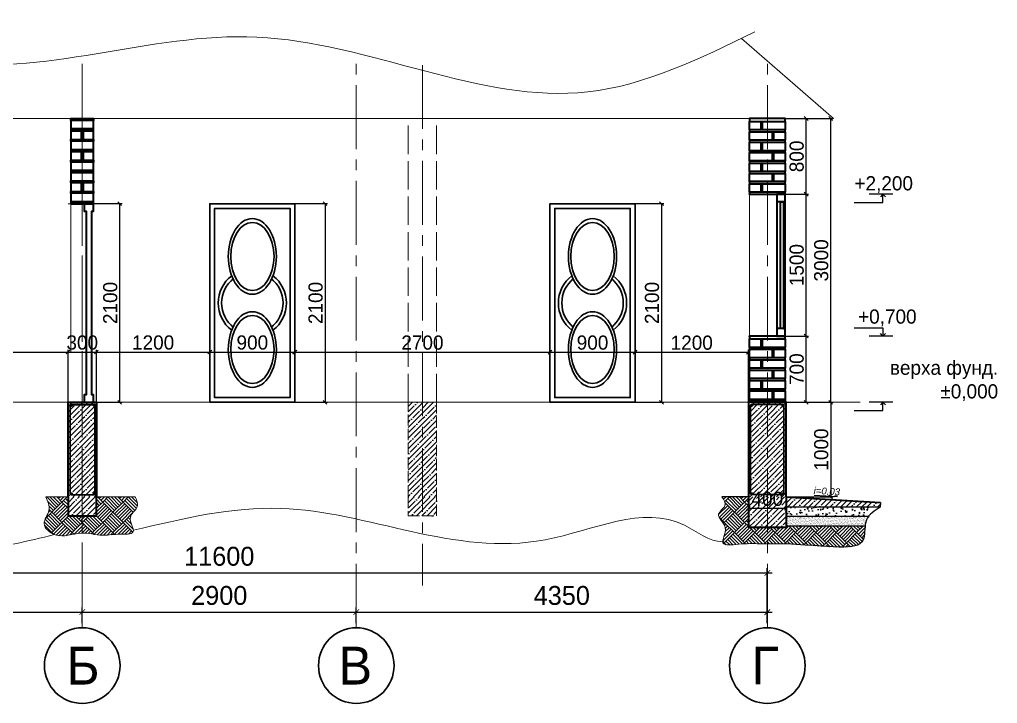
# Model space of a CAD drawing. Header units: millimetres. Extents: x -34189 to 187811, y -74450 to -44144.
# Drawn here: x 110948 to 121296, y -62948 to -55716 of the extents above; entities that cross this region are included whole.
import ezdxf

# ---------------------------------------------------------------- set-up
doc = ezdxf.new("R2010")
doc.units = ezdxf.units.MM
doc.linetypes.add('ACAD_ISO02W100', pattern=[15, 12, -3])
doc.linetypes.add('CENTER2', pattern=[1.125, 0.75, -0.125, 0.125, -0.125])
doc.layers.add('ahsap', color=222, linetype='Continuous', lineweight=13)
doc.layers.add('OLCU', color=7, linetype='Continuous', lineweight=13)
doc.layers.add('AHSAP KAPI', color=152, linetype='Continuous')
doc.layers.add('AKS', color=252, linetype='CENTER2')
doc.styles.add('TR', font='tsimplex.shx', dxfattribs={"width": 0.7})
doc.dimstyles.new('ISO-25', dxfattribs={"dimtxt": 100, "dimasz": 2.5, "dimexe": 1.25, "dimexo": 0.625, "dimtad": 1, "dimdec": 0, "dimtxsty": 'Standard', "dimcen": 2.5, "dimadec": 0, "dimazin": 0, "dimtfac": 1, "dimtdec": 0, "dimtmove": 0, "dimatfit": 3, "dimfxl": 0, "dimarcsym": 0})
doc.dimstyles.get("Standard").update_dxf_attribs({"dimtxt": 125, "dimasz": 60, "dimexe": 50, "dimexo": 50, "dimgap": 30, "dimtad": 1, "dimdec": 0, "dimzin": 0, "dimdsep": 46, "dimtxsty": 'TR', "dimblk": 'ARCHTICK', "dimcen": 90, "dimdle": 50, "dimclrt": 256, "dimadec": 0, "dimazin": 0, "dimtfac": 1, "dimtdec": 0, "dimtofl": 0, "dimtmove": 1, "dimatfit": 3, "dimldrblk": 'ARCHTICK', "dimfxl": 0, "dimtolj": 1, "dimtzin": 0, "dimarcsym": 0})
pattern_1 = [(45, (-157147.69, -67404.96), (-56.1266, 56.1266), []), (45, (-157091.56, -67404.96), (-56.1266, 56.1266), [99.21875, -19.84375, 0, -19.84375])]
pattern_2 = [(45, (-152747.69, -67404.96), (-56.1266, 56.1266), []), (45, (-152691.56, -67404.96), (-56.1266, 56.1266), [99.21875, -19.84375, 0, -19.84375])]
pattern_3 = [(45, (-149147.69, -67404.96), (-56.1266, 56.1266), []), (45, (-149091.56, -67404.96), (-56.1266, 56.1266), [99.21875, -19.84375, 0, -19.84375])]

# ---------------------------------------------------------------- blocks, each defined once
blk = doc.blocks.new('_ArchTick')
at = {"color": 0, "linetype": 'ByBlock', "const_width": 0.15}
blk.add_lwpolyline([(-0.5, -0.5), (0.5, 0.5)], dxfattribs=at)
blk = doc.blocks.new('*D377')
at = {"layer": 'DEFPOINTS', "color": 0}
for p in [(118861, -61568), (107261, -62148), (118861, -62148)]:
    blk.add_point(p, dxfattribs=at)
at = {"layer": 'OLCU', "color": 0, "lineweight": -2}
for p, q in [((107211, -61568), (118911, -61568)), ((107261, -62098), (107261, -61518)), ((118861, -62098), (118861, -61518))]:
    blk.add_line(p, q, dxfattribs=at)
at = {"layer": 'OLCU', "color": 0, "lineweight": -2, "xscale": 60, "yscale": 60, "zscale": 60, "rotation": 180}
blk.add_blockref('_ArchTick', (107261, -61568), dxfattribs=at)
at = {"layer": 'OLCU', "color": 0, "lineweight": -2, "xscale": 60, "yscale": 60, "zscale": 60}
blk.add_blockref('_ArchTick', (118861, -61568), dxfattribs=at)
at = {"layer": 'OLCU', "insert": (113061, -61393), "char_height": 200, "attachment_point": 5}
blk.add_mtext('\\A1;11600', dxfattribs=at)
blk = doc.blocks.new('*D378')
at = {"layer": 'DEFPOINTS', "color": 0}
for p in [(111611, -61982), (107261, -62098), (111611, -62132)]:
    blk.add_point(p, dxfattribs=at)
at = {"layer": 'OLCU', "color": 0, "lineweight": -2}
for p, q in [((107211, -61982), (111661, -61982)), ((107261, -62048), (107261, -61932)), ((111611, -62082), (111611, -61932))]:
    blk.add_line(p, q, dxfattribs=at)
at = {"layer": 'OLCU', "color": 0, "lineweight": -2, "xscale": 60, "yscale": 60, "zscale": 60, "rotation": 180}
blk.add_blockref('_ArchTick', (107261, -61982), dxfattribs=at)
at = {"layer": 'OLCU', "color": 0, "lineweight": -2, "xscale": 60, "yscale": 60, "zscale": 60}
blk.add_blockref('_ArchTick', (111611, -61982), dxfattribs=at)
at = {"layer": 'OLCU', "insert": (109436, -61807), "char_height": 200, "attachment_point": 5}
blk.add_mtext('\\A1;4350', dxfattribs=at)
blk = doc.blocks.new('*D379')
at = {"layer": 'DEFPOINTS', "color": 0}
for p in [(114511, -61982), (111611, -62148), (114511, -62148)]:
    blk.add_point(p, dxfattribs=at)
at = {"layer": 'OLCU', "color": 0, "lineweight": -2}
for p, q in [((111561, -61982), (114561, -61982)), ((111611, -62098), (111611, -61932)), ((114511, -62098), (114511, -61932))]:
    blk.add_line(p, q, dxfattribs=at)
at = {"layer": 'OLCU', "color": 0, "lineweight": -2, "xscale": 60, "yscale": 60, "zscale": 60, "rotation": 180}
blk.add_blockref('_ArchTick', (111611, -61982), dxfattribs=at)
at = {"layer": 'OLCU', "color": 0, "lineweight": -2, "xscale": 60, "yscale": 60, "zscale": 60}
blk.add_blockref('_ArchTick', (114511, -61982), dxfattribs=at)
at = {"layer": 'OLCU', "insert": (113061, -61807), "char_height": 200, "attachment_point": 5}
blk.add_mtext('\\A1;2900', dxfattribs=at)
blk = doc.blocks.new('*D380')
at = {"layer": 'DEFPOINTS', "color": 0}
for p in [(118861, -61982), (114511, -62148), (118861, -62148)]:
    blk.add_point(p, dxfattribs=at)
at = {"layer": 'OLCU', "color": 0, "lineweight": -2}
for p, q in [((114461, -61982), (118911, -61982)), ((114511, -62098), (114511, -61932)), ((118861, -62098), (118861, -61932))]:
    blk.add_line(p, q, dxfattribs=at)
at = {"layer": 'OLCU', "color": 0, "lineweight": -2, "xscale": 60, "yscale": 60, "zscale": 60, "rotation": 180}
blk.add_blockref('_ArchTick', (114511, -61982), dxfattribs=at)
at = {"layer": 'OLCU', "color": 0, "lineweight": -2, "xscale": 60, "yscale": 60, "zscale": 60}
blk.add_blockref('_ArchTick', (118861, -61982), dxfattribs=at)
at = {"layer": 'OLCU', "insert": (116686, -61807), "char_height": 200, "attachment_point": 5}
blk.add_mtext('\\A1;4350', dxfattribs=at)
blk = doc.blocks.new('_Oblique')
at = {"color": 0, "linetype": 'ByBlock', "lineweight": -2}
blk.add_line((-0.5, -0.5), (0.5, 0.5), dxfattribs=at)
blk = doc.blocks.new('*D385')
at = {"layer": 'ahsap', "color": 0, "lineweight": -2}
for p, q in [((118661, -60768), (118661, -60910)), ((119061, -60768), (119061, -60910)), ((119061, -60885), (118661, -60885))]:
    blk.add_line(p, q, dxfattribs=at)
at = {"layer": 'DEFPOINTS', "color": 0}
for p in [(118661, -60763), (119061, -60763), (118661, -60885)]:
    blk.add_point(p, dxfattribs=at)
at = {"layer": 'ahsap', "color": 0, "lineweight": -2, "xscale": 40, "yscale": 40, "zscale": 40, "rotation": 180}
blk.add_blockref('_Oblique', (118661, -60885), dxfattribs=at)
at = {"layer": 'ahsap', "color": 0, "lineweight": -2, "xscale": 40, "yscale": 40, "zscale": 40}
blk.add_blockref('_Oblique', (119061, -60885), dxfattribs=at)
at = {"layer": 'ahsap', "color": 0, "insert": (118861, -60785), "char_height": 150, "attachment_point": 5}
blk.add_mtext('400', dxfattribs=at)
blk = doc.blocks.new('*D386')
at = {"layer": 'ahsap', "color": 0, "lineweight": -2}
for p, q in [((119066, -59763), (119557, -59763)), ((119532, -59763), (119532, -60763)), ((119066, -60763), (119557, -60763))]:
    blk.add_line(p, q, dxfattribs=at)
at = {"layer": 'DEFPOINTS', "color": 0}
for p in [(119061, -59763), (119061, -60763), (119532, -60763)]:
    blk.add_point(p, dxfattribs=at)
at = {"layer": 'ahsap', "color": 0, "lineweight": -2, "xscale": 40, "yscale": 40, "zscale": 40}
for p, rotation in [((119532, -59763), 90), ((119532, -60763), 270)]:
    blk.add_blockref('_Oblique', p, dxfattribs=dict(at, rotation=rotation))
at = {"layer": 'ahsap', "color": 0, "insert": (119432, -60263), "char_height": 150, "attachment_point": 5, "rotation": 90}
blk.add_mtext('1000', dxfattribs=at)
blk = doc.blocks.new('*D387')
at = {"layer": 'ahsap', "color": 0, "lineweight": -2}
for p, q in [((119076, -56763), (119557, -56763)), ((119532, -59763), (119532, -56763)), ((119066, -59763), (119557, -59763))]:
    blk.add_line(p, q, dxfattribs=at)
at = {"layer": 'DEFPOINTS', "color": 0}
for p in [(119071, -56763), (119532, -56763), (119061, -59763)]:
    blk.add_point(p, dxfattribs=at)
at = {"layer": 'ahsap', "color": 0, "lineweight": -2, "xscale": 40, "yscale": 40, "zscale": 40}
for p, rotation in [((119532, -56763), 90), ((119532, -59763), 270)]:
    blk.add_blockref('_Oblique', p, dxfattribs=dict(at, rotation=rotation))
at = {"layer": 'ahsap', "color": 0, "insert": (119432, -58263), "char_height": 150, "attachment_point": 5, "rotation": 90}
blk.add_mtext('3000', dxfattribs=at)
blk = doc.blocks.new('*D388')
at = {"layer": 'ahsap', "color": 0, "lineweight": -2}
for p, q in [((119055, -59063), (119297, -59063)), ((119272, -59763), (119272, -59063)), ((119055, -59763), (119297, -59763))]:
    blk.add_line(p, q, dxfattribs=at)
at = {"layer": 'DEFPOINTS', "color": 0}
for p in [(119050, -59063), (119272, -59063), (119050, -59763)]:
    blk.add_point(p, dxfattribs=at)
at = {"layer": 'ahsap', "color": 0, "lineweight": -2, "xscale": 40, "yscale": 40, "zscale": 40}
for p, rotation in [((119272, -59063), 90), ((119272, -59763), 270)]:
    blk.add_blockref('_Oblique', p, dxfattribs=dict(at, rotation=rotation))
at = {"layer": 'ahsap', "color": 0, "insert": (119172, -59413), "char_height": 150, "attachment_point": 5, "rotation": 90}
blk.add_mtext('700', dxfattribs=at)
blk = doc.blocks.new('*D389')
at = {"layer": 'ahsap', "color": 0, "lineweight": -2}
for p, q in [((119055, -57563), (119297, -57563)), ((119272, -59063), (119272, -57563)), ((119055, -59063), (119297, -59063))]:
    blk.add_line(p, q, dxfattribs=at)
at = {"layer": 'DEFPOINTS', "color": 0}
for p in [(119050, -57563), (119272, -57563), (119050, -59063)]:
    blk.add_point(p, dxfattribs=at)
at = {"layer": 'ahsap', "color": 0, "lineweight": -2, "xscale": 40, "yscale": 40, "zscale": 40}
for p, rotation in [((119272, -57563), 90), ((119272, -59063), 270)]:
    blk.add_blockref('_Oblique', p, dxfattribs=dict(at, rotation=rotation))
at = {"layer": 'ahsap', "color": 0, "insert": (119172, -58313), "char_height": 150, "attachment_point": 5, "rotation": 90}
blk.add_mtext('1500', dxfattribs=at)
blk = doc.blocks.new('*D384')
at = {"layer": 'ahsap', "color": 0, "lineweight": -2}
for p, q in [((119055, -56763), (119297, -56763)), ((119272, -57563), (119272, -56763)), ((119055, -57563), (119297, -57563))]:
    blk.add_line(p, q, dxfattribs=at)
at = {"layer": 'DEFPOINTS', "color": 0}
for p in [(119050, -56763), (119272, -56763), (119050, -57563)]:
    blk.add_point(p, dxfattribs=at)
at = {"layer": 'ahsap', "color": 0, "lineweight": -2, "xscale": 40, "yscale": 40, "zscale": 40}
for p, rotation in [((119272, -56763), 90), ((119272, -57563), 270)]:
    blk.add_blockref('_Oblique', p, dxfattribs=dict(at, rotation=rotation))
at = {"layer": 'ahsap', "color": 0, "insert": (119172, -57163), "char_height": 150, "attachment_point": 5, "rotation": 90}
blk.add_mtext('800', dxfattribs=at)
blk = doc.blocks.new('*D390')
at = {"layer": 'ahsap', "color": 0, "lineweight": -2}
for p, q in [((111736, -57663), (112033, -57663)), ((112008, -59763), (112008, -57663)), ((111736, -59763), (112033, -59763))]:
    blk.add_line(p, q, dxfattribs=at)
at = {"layer": 'DEFPOINTS', "color": 0}
for p in [(111731, -57663), (112008, -57663), (111731, -59763)]:
    blk.add_point(p, dxfattribs=at)
at = {"layer": 'ahsap', "color": 0, "lineweight": -2, "xscale": 40, "yscale": 40, "zscale": 40}
for p, rotation in [((112008, -57663), 90), ((112008, -59763), 270)]:
    blk.add_blockref('_Oblique', p, dxfattribs=dict(at, rotation=rotation))
at = {"layer": 'ahsap', "color": 0, "insert": (111908, -58713), "char_height": 150, "attachment_point": 5, "rotation": 90}
blk.add_mtext('2100', dxfattribs=at)
blk = doc.blocks.new('*D391')
at = {"layer": 'ahsap', "color": 0, "lineweight": -2}
for p, q in [((111461, -59758), (111461, -59207)), ((111461, -59232), (111761, -59232)), ((111761, -59758), (111761, -59207))]:
    blk.add_line(p, q, dxfattribs=at)
at = {"layer": 'DEFPOINTS', "color": 0}
for p in [(111761, -59232), (111461, -59763), (111761, -59763)]:
    blk.add_point(p, dxfattribs=at)
at = {"layer": 'ahsap', "color": 0, "lineweight": -2, "xscale": 40, "yscale": 40, "zscale": 40, "rotation": 180}
blk.add_blockref('_Oblique', (111461, -59232), dxfattribs=at)
at = {"layer": 'ahsap', "color": 0, "lineweight": -2, "xscale": 40, "yscale": 40, "zscale": 40}
blk.add_blockref('_Oblique', (111761, -59232), dxfattribs=at)
at = {"layer": 'ahsap', "color": 0, "insert": (111611, -59132), "char_height": 150, "attachment_point": 5}
blk.add_mtext('300', dxfattribs=at)
blk = doc.blocks.new('Дверь 900')
at = {"layer": 'AHSAP KAPI', "color": 44, "linetype": 'Continuous', "lineweight": 30}
for points in [[(591720, 6985), (591720, 9085), (592620, 9085), (592620, 6985), (591720, 6985)], [(591770, 9035), (591770, 9035), (592570, 9035), (592570, 7035), (591770, 7035), (591770, 9035)]]:
    blk.add_lwpolyline(points, dxfattribs=at)
for radius, start, end in [(361, 127.2821, 232.7179), (325, 127.2821, 232.7179), (325, 307.2821, 52.7179), (361, 307.2821, 52.7179)]:
    blk.add_arc((592170, 8035), radius, start, end, dxfattribs=at)
for major_axis in [(0, -400), (0, -360)]:
    blk.add_ellipse((592170, 8527), major_axis=major_axis, ratio=0.636973, dxfattribs=at)
at = {"layer": 'AHSAP KAPI', "color": 44, "linetype": 'Continuous', "lineweight": 30, "extrusion": (0, 0, -1)}
for major_axis in [(0, 400), (0, 360)]:
    blk.add_ellipse((592170, 7543), major_axis=major_axis, ratio=0.636973, dxfattribs=at)
blk = doc.blocks.new('*D397')
at = {"layer": 'ahsap', "color": 0, "lineweight": -2}
for p, q in [((111761, -59758), (111761, -59207)), ((111761, -59232), (112961, -59232)), ((112961, -59758), (112961, -59207))]:
    blk.add_line(p, q, dxfattribs=at)
at = {"layer": 'DEFPOINTS', "color": 0}
for p in [(112961, -59232), (111761, -59763), (112961, -59763)]:
    blk.add_point(p, dxfattribs=at)
at = {"layer": 'ahsap', "color": 0, "lineweight": -2, "xscale": 40, "yscale": 40, "zscale": 40, "rotation": 180}
blk.add_blockref('_Oblique', (111761, -59232), dxfattribs=at)
at = {"layer": 'ahsap', "color": 0, "lineweight": -2, "xscale": 40, "yscale": 40, "zscale": 40}
blk.add_blockref('_Oblique', (112961, -59232), dxfattribs=at)
at = {"layer": 'ahsap', "color": 0, "insert": (112361, -59132), "char_height": 150, "attachment_point": 5}
blk.add_mtext('1200', dxfattribs=at)
blk = doc.blocks.new('*D398')
at = {"layer": 'ahsap', "color": 0, "lineweight": -2}
for p, q in [((112961, -59758), (112961, -59207)), ((112961, -59232), (113861, -59232)), ((113861, -59758), (113861, -59207))]:
    blk.add_line(p, q, dxfattribs=at)
at = {"layer": 'DEFPOINTS', "color": 0}
for p in [(113861, -59232), (112961, -59763), (113861, -59763)]:
    blk.add_point(p, dxfattribs=at)
at = {"layer": 'ahsap', "color": 0, "lineweight": -2, "xscale": 40, "yscale": 40, "zscale": 40, "rotation": 180}
blk.add_blockref('_Oblique', (112961, -59232), dxfattribs=at)
at = {"layer": 'ahsap', "color": 0, "lineweight": -2, "xscale": 40, "yscale": 40, "zscale": 40}
blk.add_blockref('_Oblique', (113861, -59232), dxfattribs=at)
at = {"layer": 'ahsap', "color": 0, "insert": (113411, -59132), "char_height": 150, "attachment_point": 5}
blk.add_mtext('900', dxfattribs=at)
blk = doc.blocks.new('*D399')
at = {"layer": 'ahsap', "color": 0, "lineweight": -2}
for p, q in [((113861, -59753), (113861, -59208)), ((113861, -59233), (116561, -59233)), ((116561, -59758), (116561, -59208))]:
    blk.add_line(p, q, dxfattribs=at)
at = {"layer": 'DEFPOINTS', "color": 0}
for p in [(116561, -59233), (113861, -59758), (116561, -59763)]:
    blk.add_point(p, dxfattribs=at)
at = {"layer": 'ahsap', "color": 0, "lineweight": -2, "xscale": 40, "yscale": 40, "zscale": 40, "rotation": 180}
blk.add_blockref('_Oblique', (113861, -59233), dxfattribs=at)
at = {"layer": 'ahsap', "color": 0, "lineweight": -2, "xscale": 40, "yscale": 40, "zscale": 40}
blk.add_blockref('_Oblique', (116561, -59233), dxfattribs=at)
at = {"layer": 'ahsap', "color": 0, "insert": (115211, -59133), "char_height": 150, "attachment_point": 5}
blk.add_mtext('2700', dxfattribs=at)
blk = doc.blocks.new('*D400')
at = {"layer": 'ahsap', "color": 0, "lineweight": -2}
for p, q in [((116561, -59758), (116561, -59208)), ((116561, -59233), (117461, -59233)), ((117461, -59758), (117461, -59208))]:
    blk.add_line(p, q, dxfattribs=at)
at = {"layer": 'DEFPOINTS', "color": 0}
for p in [(117461, -59233), (116561, -59763), (117461, -59763)]:
    blk.add_point(p, dxfattribs=at)
at = {"layer": 'ahsap', "color": 0, "lineweight": -2, "xscale": 40, "yscale": 40, "zscale": 40, "rotation": 180}
blk.add_blockref('_Oblique', (116561, -59233), dxfattribs=at)
at = {"layer": 'ahsap', "color": 0, "lineweight": -2, "xscale": 40, "yscale": 40, "zscale": 40}
blk.add_blockref('_Oblique', (117461, -59233), dxfattribs=at)
at = {"layer": 'ahsap', "color": 0, "insert": (117011, -59133), "char_height": 150, "attachment_point": 5}
blk.add_mtext('900', dxfattribs=at)
blk = doc.blocks.new('*D401')
at = {"layer": 'ahsap', "color": 0, "lineweight": -2}
for p, q in [((117461, -59758), (117461, -59209)), ((117461, -59234), (118661, -59234)), ((118661, -59758), (118661, -59209))]:
    blk.add_line(p, q, dxfattribs=at)
at = {"layer": 'DEFPOINTS', "color": 0}
for p in [(118661, -59234), (117461, -59763), (118661, -59763)]:
    blk.add_point(p, dxfattribs=at)
at = {"layer": 'ahsap', "color": 0, "lineweight": -2, "xscale": 40, "yscale": 40, "zscale": 40, "rotation": 180}
blk.add_blockref('_Oblique', (117461, -59234), dxfattribs=at)
at = {"layer": 'ahsap', "color": 0, "lineweight": -2, "xscale": 40, "yscale": 40, "zscale": 40}
blk.add_blockref('_Oblique', (118661, -59234), dxfattribs=at)
at = {"layer": 'ahsap', "color": 0, "insert": (118061, -59134), "char_height": 150, "attachment_point": 5}
blk.add_mtext('1200', dxfattribs=at)
blk = doc.blocks.new('*D402')
at = {"layer": 'ahsap', "color": 0, "lineweight": -2}
for p, q in [((107461, -59758), (107461, -59207)), ((107461, -59232), (111461, -59232)), ((111461, -59758), (111461, -59207))]:
    blk.add_line(p, q, dxfattribs=at)
at = {"layer": 'DEFPOINTS', "color": 0}
for p in [(111461, -59232), (107461, -59763), (111461, -59763)]:
    blk.add_point(p, dxfattribs=at)
at = {"layer": 'ahsap', "color": 0, "lineweight": -2, "xscale": 40, "yscale": 40, "zscale": 40, "rotation": 180}
blk.add_blockref('_Oblique', (107461, -59232), dxfattribs=at)
at = {"layer": 'ahsap', "color": 0, "lineweight": -2, "xscale": 40, "yscale": 40, "zscale": 40}
blk.add_blockref('_Oblique', (111461, -59232), dxfattribs=at)
at = {"layer": 'ahsap', "color": 0, "insert": (109461, -59132), "char_height": 150, "attachment_point": 5}
blk.add_mtext('4000', dxfattribs=at)
blk = doc.blocks.new('*D403')
at = {"layer": 'ahsap', "color": 0, "lineweight": -2}
for p, q in [((113866, -57663), (114206, -57663)), ((114181, -57663), (114181, -59763)), ((113866, -59763), (114206, -59763))]:
    blk.add_line(p, q, dxfattribs=at)
at = {"layer": 'DEFPOINTS', "color": 0}
for p in [(113861, -57663), (113861, -59763), (114181, -59763)]:
    blk.add_point(p, dxfattribs=at)
at = {"layer": 'ahsap', "color": 0, "lineweight": -2, "xscale": 40, "yscale": 40, "zscale": 40}
for p, rotation in [((114181, -57663), 90), ((114181, -59763), 270)]:
    blk.add_blockref('_Oblique', p, dxfattribs=dict(at, rotation=rotation))
at = {"layer": 'ahsap', "color": 0, "insert": (114081, -58713), "char_height": 150, "attachment_point": 5, "rotation": 90}
blk.add_mtext('2100', dxfattribs=at)
blk = doc.blocks.new('*D404')
at = {"layer": 'ahsap', "color": 0, "lineweight": -2}
for p, q in [((117466, -57663), (117766, -57663)), ((117741, -57663), (117741, -59763)), ((117466, -59763), (117766, -59763))]:
    blk.add_line(p, q, dxfattribs=at)
at = {"layer": 'DEFPOINTS', "color": 0}
for p in [(117461, -57663), (117461, -59763), (117741, -59763)]:
    blk.add_point(p, dxfattribs=at)
at = {"layer": 'ahsap', "color": 0, "lineweight": -2, "xscale": 40, "yscale": 40, "zscale": 40}
for p, rotation in [((117741, -57663), 90), ((117741, -59763), 270)]:
    blk.add_blockref('_Oblique', p, dxfattribs=dict(at, rotation=rotation))
at = {"layer": 'ahsap', "color": 0, "insert": (117641, -58713), "char_height": 150, "attachment_point": 5, "rotation": 90}
blk.add_mtext('2100', dxfattribs=at)

msp = doc.modelspace()

# ---------------------------------------------------------------- hatches: boundary and pattern name
h = msp.add_hatch()
h.set_pattern_fill('ANSI35', color=256, scale=12.5)
h.set_pattern_definition(pattern_2)
h.paths.add_polyline_path([(111461.1, -60763.2), (111616.1, -60763.2), (111616.1, -59763.2), (111461.1, -59763.2)])
h = msp.add_hatch()
h.set_pattern_fill('ANSI35', color=256, scale=12.5)
h.set_pattern_definition(pattern_2)
h.paths.add_polyline_path([(111761.1, -59763.2), (111616.1, -59763.2), (111616.1, -60763.2), (111661.1, -60763.2), (111761.1, -60763.2)])
h = msp.add_hatch()
h.set_pattern_fill('ANSI35', color=256, scale=12.5)
h.set_pattern_definition(pattern_3)
h.paths.add_polyline_path([(115061.1, -60763.2), (115216.1, -60763.2), (115216.1, -59763.2), (115061.1, -59763.2)])
h = msp.add_hatch()
h.set_pattern_fill('ANSI35', color=256, scale=12.5)
h.set_pattern_definition(pattern_3)
h.paths.add_polyline_path([(115361.1, -59763.2), (115216.1, -59763.2), (115216.1, -60763.2), (115261.1, -60763.2), (115361.1, -60763.2)])
h = msp.add_hatch()
h.set_pattern_fill('ANSI35', color=256, scale=12.5)
h.set_pattern_definition(pattern_1)
h.paths.add_polyline_path([(118861.1, -60763.2), (118661.1, -60763.2), (118661.1, -59763.2), (118861.1, -59763.2)])
h = msp.add_hatch()
h.set_pattern_fill('ANSI35', color=256, scale=12.5)
h.set_pattern_definition(pattern_1)
h.paths.add_polyline_path([(119061.1, -60763.2), (118861.1, -60763.2), (118861.1, -59763.2), (119061.1, -59763.2)])
h = msp.add_hatch()
h.set_pattern_fill('ANSI35', color=256, scale=12.5)
h.set_pattern_definition([(45, (75079.88, -36140.65), (-56.1266, 56.1266), []), (45, (75136.01, -36140.65), (-56.1266, 56.1266), [99.21875, -19.84375, 0, -19.84375])])
h.paths.add_polyline_path([(111761.1, -60763.2), (111616.1, -60763.2), (111616.1, -60963.2), (111761.1, -60963.2)])
h.paths.add_polyline_path([(111616.1, -60763.2), (111461.1, -60763.2), (111461.1, -60963.2), (111616.1, -60963.2)])
h.paths.add_polyline_path([(111522.6, -60853.8), (111699.7, -60853.8), (111699.7, -60760), (111522.6, -60760)], flags=9)
h = msp.add_hatch()
h.set_pattern_fill('ANSI35', color=256, scale=12.5)
h.set_pattern_definition([(45, (78679.88, -36140.65), (-56.1266, 56.1266), []), (45, (78736.01, -36140.65), (-56.1266, 56.1266), [99.21875, -19.84375, 0, -19.84375])])
h.paths.add_polyline_path([(115361.1, -60763.2), (115216.1, -60763.2), (115216.1, -60963.2), (115361.1, -60963.2)])
h.paths.add_polyline_path([(115216.1, -60763.2), (115061.1, -60763.2), (115061.1, -60963.2), (115216.1, -60963.2)])
h.paths.add_polyline_path([(115122.6, -60853.8), (115299.7, -60853.8), (115299.7, -60760), (115122.6, -60760)], flags=9)
h = msp.add_hatch()
h.set_pattern_fill('ANSI35', color=256, scale=12.5)
h.set_pattern_definition([(45, (75192.23, -36140.65), (-56.1266, 56.1266), []), (45, (75248.35, -36140.65), (-56.1266, 56.1266), [99.21875, -19.84375, 0, -19.84375])])
h.paths.add_polyline_path([(118661.1, -60763.2), (118861.1, -60763.2), (119061.1, -60763.2), (119061.1, -61084.9), (118661.1, -61084.9)])
h.paths.add_polyline_path([(118949.7, -60875.6), (118772.6, -60875.6), (118772.6, -60781.8), (118949.7, -60781.8)], flags=24)
h = msp.add_hatch()
h.set_pattern_fill('ANSI35', color=256, scale=12.5)
h.set_pattern_definition(pattern_1)
h.paths.add_polyline_path([(120056.4, -60872.7), (120059.3, -60822.8), (119061.1, -60763.2), (119061.1, -60872.7)])
h = msp.add_hatch()
h.set_pattern_fill('AR-CONC', color=256, scale=0.75)
h.set_pattern_definition([(50, (-157147.69, -68706.16), (136.6385, -11.954314), [14.2875, -157.1625]), (355, (-157147.69, -68706.16), (-26.432566, 143.292634), [11.43, -125.73044]), (100.451445, (-157136.3, -68707.15), (110.205935, 131.338314), [12.14251, -133.56768]), (46.1842, (-157147.69, -68668.06), (203.30928, -31.53175), [21.43125, -235.74375]), (96.63556, (-157130.75, -68670.68), (178.0531, 185.5696), [18.21377, -200.3517]), (351.18415, (-157147.7, -68668.06), (178.0531, 185.5696), [17.14498, -188.5948]), (21, (-157128.64, -68677.58), (113.710793, -76.6989), [14.2875, -157.1625]), (326, (-157128.64, -68677.58), (46.35152, 138.140975), [11.43, -125.73]), (71.451445, (-157119.16, -68683.97), (160.062314, 61.442077), [12.14251, -133.56745]), (37.5, (-157147.69, -68706.156), (2.3164524, 63.416279), [0, -124.206, 0, -127.635, 0, -126.20625]), (7.5, (-157147.69, -68706.156), (50.114747, 75.135431), [0, -72.771, 0, -121.3485, 0, -48.10125]), (327.5, (-157190.17, -68706.156), (101.692946, -4.296558), [0, -47.625, 0, -148.59, 0, -197.1675]), (317.5, (-157209.22, -68706.16), (111.096886, 19.069868), [0, -61.9125, 0, -98.679, 0, -140.0175])])
edge = h.paths.add_edge_path()
edge.add_line((119061.1, -60972.7), (119061.1, -60872.7))
edge.add_line((119061.1, -60872.7), (119964.3, -60872.7))
edge.add_line((119964.3, -60872.7), (119941.1, -60959.2))
edge.add_spline(control_points=[(119941.1, -60959.2), (119937.3, -60963.6), (119933.6, -60968.1), (119930.2, -60972.7)], knot_values=[278.9064569, 278.9064569, 278.9064569, 278.9064569, 314.7778549, 314.7778549, 314.7778549, 314.7778549], degree=3, periodic=0)
edge.add_line((119929.7, -60972.7), (119061.1, -60972.7))
h = msp.add_hatch()
h.set_pattern_fill('AR-SAND', color=256, scale=0.5)
h.set_pattern_definition([(37.5, (-157147.69, -68706.156), (-0.8000156, 24.4706619), [0, -19.304, 0, -21.59, 0, -20.6375]), (7.5, (-157147.69, -68706.156), (22.476164, 35.841255), [0, -10.414, 0, -17.399, 0, -6.6675]), (327.5, (-157163.312, -68706.156), (39.5496185, 0.0718592), [0, -6.35, 0, -22.86, 0, -29.845]), (317.5, (-157163.31, -68706.156), (38.1778226, 11.146466), [0, -3.175, 0, -14.986, 0, -17.145])])
edge = h.paths.add_edge_path()
edge.add_line((119061.1, -61072.7), (119061.1, -60972.7))
edge.add_line((119061.1, -60972.7), (119930.2, -60972.7))
edge.add_spline(control_points=[(119930.2, -60972.7), (119922.5, -60983.1), (119905.1, -61012.9), (119898.2, -61049.3), (119895.5, -61072.7)], knot_values=[314.7778549, 314.7778549, 314.7778549, 314.7778549, 394.6967098, 529.195083, 529.195083, 529.195083, 529.195083], degree=3, periodic=0)
edge.add_line((119895.5, -61072.7), (119061.1, -61072.7))
at = {"layer": 'ahsap'}
h = msp.add_hatch(dxfattribs=at)
h.set_pattern_fill('PLASTI', color=0, scale=2.5, angle=45)
h.set_pattern_definition([(45, (29934.213, -14575.868), (-11.2253202, 11.2253202), []), (45, (29932.81, -14574.465), (-11.2253202, 11.2253202), []), (45, (29931.407, -14573.062), (-11.2253202, 11.2253202), []), (45, (29927.197, -14568.852), (-11.2253202, 11.2253202), [])])
h.paths.add_polyline_path([(118836.1, -59753.2), (119036.1, -59753.2), (119061.1, -59753.2), (119061.1, -59763.2), (118836.1, -59763.2)])
h.paths.add_polyline_path([(118661.1, -59763.2), (118661.1, -59753.2), (118836.1, -59753.2), (118836.1, -59763.2)])
h = msp.add_hatch(dxfattribs=at)
h.set_pattern_fill('AR-PARQ1', color=0, scale=0.5, angle=45)
h.set_pattern_definition([(135, (75079.88, -36140.65), (-215.52615, 1e-14), [152.4, -152.4]), (135, (75097.84, -36122.69), (-215.52615, 1e-14), [152.4, -152.4]), (135, (75115.8, -36104.73), (-215.52615, 1e-14), [152.4, -152.4]), (135, (75133.76, -36086.77), (-215.52615, 1e-14), [152.4, -152.4]), (135, (75151.72, -36068.81), (-215.52615, 1e-14), [152.4, -152.4]), (135, (75169.68, -36050.85), (-215.52615, 1e-14), [152.4, -152.4]), (135, (75187.64, -36032.89), (-215.52615, 1e-14), [152.4, -152.4]), (45, (74972.12, -36032.89), (215.52615, -1e-14), [152.4, -152.4]), (45, (74954.16, -36014.93), (215.52615, -1e-14), [152.4, -152.4]), (45, (74936.2, -35996.97), (215.52615, -1e-14), [152.4, -152.4]), (45, (74918.24, -35979), (215.52615, -1e-14), [152.4, -152.4]), (45, (74900.28, -35961.05), (215.52615, -1e-14), [152.4, -152.4]), (45, (74882.32, -35943.09), (215.52615, -1e-14), [152.4, -152.4]), (45, (74864.36, -35925.13), (215.52615, -1e-14), [152.4, -152.4])])
edge = h.paths.add_edge_path()
edge.add_spline(control_points=[(111225.3, -60762.9), (111246.8, -60811), (111290, -60907.6), (111158, -61053.4), (111363.9, -61225.1), (111579, -61113.7), (111808.6, -61184.5), (111968.4, -61149.6), (112216.8, -61173.3), (112068.5, -60972.1), (112222.4, -60882), (112190.4, -60801), (112170.8, -60762.9)], knot_values=[0, 0, 0, 0, 294.1704535, 590.8599825, 925.4846602, 1473.0543138, 1924.478425, 2248.8775206, 2585.5305772, 2890.7439794, 3156.5470951, 3381.3351478, 3381.3351478, 3381.3351478, 3381.3351478], degree=3, periodic=0)
edge.add_line((112170.8, -60762.9), (111761.1, -60762.9))
edge.add_line((111761.1, -60762.9), (111761.1, -60963.2))
edge.add_line((111761.1, -60963.2), (111461.1, -60963.2))
edge.add_line((111461.1, -60963.2), (111461.1, -60762.9))
edge.add_line((111461.1, -60762.9), (111225.3, -60762.9))
h = msp.add_hatch(dxfattribs=at)
h.set_pattern_fill('AR-PARQ1', color=0, scale=0.5, angle=45)
h.set_pattern_definition([(135, (75192.23, -36140.65), (-215.52615, 1e-14), [152.4, -152.4]), (135, (75210.19, -36122.69), (-215.52615, 1e-14), [152.4, -152.4]), (135, (75228.15, -36104.73), (-215.52615, 1e-14), [152.4, -152.4]), (135, (75246.11, -36086.77), (-215.52615, 1e-14), [152.4, -152.4]), (135, (75264.07, -36068.81), (-215.52615, 1e-14), [152.4, -152.4]), (135, (75282.03, -36050.85), (-215.52615, 1e-14), [152.4, -152.4]), (135, (75299.99, -36032.89), (-215.52615, 1e-14), [152.4, -152.4]), (45, (75084.46, -36032.89), (215.52615, -1e-14), [152.4, -152.4]), (45, (75066.5, -36014.93), (215.52615, -1e-14), [152.4, -152.4]), (45, (75048.54, -35996.97), (215.52615, -1e-14), [152.4, -152.4]), (45, (75030.58, -35979), (215.52615, -1e-14), [152.4, -152.4]), (45, (75012.62, -35961.05), (215.52615, -1e-14), [152.4, -152.4]), (45, (74994.66, -35943.09), (215.52615, -1e-14), [152.4, -152.4]), (45, (74976.7, -35925.13), (215.52615, -1e-14), [152.4, -152.4])])
edge = h.paths.add_edge_path()
edge.add_spline(control_points=[(119065, -61258.7), (118966.8, -61259.2), (118790.8, -61260.2), (118600.5, -61254.7), (118326.4, -61293.1), (118476.4, -61078.4), (118285.8, -60958), (118443.4, -60860.9), (118404.4, -60795), (118379.8, -60763.2)], knot_values=[0, 0, 0, 0, 569.1120593, 1020.7502575, 1348.1174851, 1670.2242916, 1994.0201107, 2219.2265079, 2422.8342934, 2422.8342934, 2422.8342934, 2422.8342934], degree=3, periodic=0)
edge.add_line((118379.8, -60763.2), (118661.1, -60763.2))
edge.add_line((118661.1, -60763.2), (118661.1, -61084.9))
edge.add_line((118661.1, -61084.9), (119061.1, -61084.9))
edge.add_line((119061.1, -61084.9), (119061.1, -61072.7))
edge.add_line((119061.1, -61072.7), (119895.5, -61072.7))
edge.add_spline(control_points=[(119895.5, -61072.7), (119890.3, -61118), (119895.1, -61347.3), (119631.9, -61297.1), (119065, -61258.7)], knot_values=[529.195083, 529.195083, 529.195083, 529.195083, 789.1764146, 1782.3780823, 1782.3780823, 1782.3780823, 1782.3780823], degree=3, periodic=0)

# ---------------------------------------------------------------- linework, layer by layer
at = {"linetype": 'ACAD_ISO02W100', "lineweight": 20, "ltscale": 25}
for p, q in [((115061.1, -59763.2), (115061.1, -56763.2)), ((115361.1, -59763.2), (115361.1, -56763.2))]:
    msp.add_line(p, q, dxfattribs=at)
for p, q in [((120187.7, -57562.8), (119937.7, -57562.8)), ((120187.7, -59063.5), (119937.7, -59063.5)), ((120187.7, -59762.8), (119937.7, -59762.8)), ((111494.6, -60729.7), (111494.6, -60746.2)), ((119027.6, -60729.7), (119027.6, -60746.2)), ((118661.1, -60763.2), (118379.8, -60763.2)), ((119930.2, -60972.7), (119061.1, -60972.7)), ((119895.5, -61072.7), (119061.1, -61072.7))]:
    msp.add_line(p, q)
at = {"lineweight": 35}
msp.add_line((119061.1, -60763.2), (119061.1, -61084.9), dxfattribs=at)
for points in [[(119781.1, -57650.3), (120083.6, -57650.3), (120083.6, -57562.8), (120110.1, -57589.4), (120083.6, -57562.8), (120057.1, -57589.4)], [(119781.1, -58976), (120083.6, -58976), (120083.6, -59063.5), (120110.1, -59037), (120083.6, -59063.5), (120057.1, -59037)], [(111481.6, -60729.7), (111481.6, -59796.7)], [(111487.6, -60729.7), (111487.6, -59796.7)], [(111494.6, -59783.7), (111737.6, -59783.7)], [(111494.6, -59789.7), (111737.6, -59789.7)], [(111744.6, -60729.7), (111745.2, -59803.6)], [(111751.2, -60730.1), (111750.6, -59796.7)], [(118681.6, -60729.7), (118681.6, -59796.7)], [(118687.6, -60729.7), (118687.6, -59796.7)], [(119027.6, -59783.7), (118694.6, -59783.6)], [(119027.6, -59789.7), (118694.6, -59789.6)], [(119034.6, -60729.7), (119034.6, -59796.7)], [(119040.6, -60729.7), (119040.6, -59796.7)], [(119781.1, -59850.3), (120083.6, -59850.3), (120083.6, -59762.8), (120110.1, -59789.4), (120083.6, -59762.8), (120057.1, -59789.4)], [(111494.6, -60736.7), (111737.6, -60736.7)], [(111494.6, -60742.7), (111738.2, -60742.7)], [(119027.6, -60736.7), (118694.6, -60736.7)], [(119027.6, -60742.7), (118694.6, -60742.7)], [(119355.9, -60744.5), (119603.3, -60759.3), (119573.8, -60751.4), (119603.3, -60759.3), (119572.8, -60763.4)], [(120059.3, -60822.8), (120056.4, -60872.7), (119061.1, -60872.7), (119061.1, -60763.2)]]:
    msp.add_lwpolyline(points)
for points in [[(111461.1, -60762.9), (111461.1, -59763.2), (111761.1, -59763.2), (111761.1, -60762.9)], [(119061.1, -60762.9), (119061.1, -59763.2), (118661.1, -59763.2), (118661.1, -60763.2)], [(111461.1, -60762.9), (111461.1, -60963.2), (111761.1, -60963.2), (111761.1, -60762.9)], [(118661.1, -60763.2), (118661.1, -61084.9), (119061.1, -61084.9)], [(119061.1, -60763.2), (120059.3, -60822.8)]]:
    msp.add_lwpolyline(points, dxfattribs=at)
at = {"linetype": 'ACAD_ISO02W100', "lineweight": 20, "ltscale": 10}
for points in [[(115061.1, -60762.9), (115061.1, -59763.2), (115361.1, -59763.2), (115361.1, -60762.9)], [(115061.1, -60762.9), (115061.1, -60963.2), (115361.1, -60963.2), (115361.1, -60762.9)]]:
    msp.add_lwpolyline(points, dxfattribs=at)
at = {"lineweight": 35}
for centre in [(111494.6, -59796.7), (111737.6, -59796.7), (118694.6, -59796.7), (119027.6, -59796.7), (111494.6, -60729.7), (111737.6, -60729.7), (118694.6, -60729.7), (119027.6, -60729.7)]:
    msp.add_circle(centre, 7, dxfattribs=at)
at = {"lineweight": 30}
for centre in [(111611.1, -62547.6), (114511.1, -62547.6), (118861.1, -62547.6)]:
    msp.add_circle(centre, 400, dxfattribs=at)
for centre, start, end in [((111494.6, -59796.7), 90, 180), ((111737.6, -59796.7), 0, 90), ((118694.6, -59796.7), 90, 180), ((119027.6, -59796.7), 0, 90), ((111494.6, -60729.7), 180, 270), ((111738.2, -60729.7), 270, 0), ((118694.6, -60729.7), 180, 270), ((119027.6, -60729.7), 270, 0)]:
    msp.add_arc(centre, 13, start, end)
msp.add_open_spline([(120056.4, -60872.7), (119996.1, -60909.8), (119875.6, -60983.9), (119923.3, -61352.7), (119631.9, -61297.1), (119065, -61258.7)], degree=3, knots=[0, 0, 0, 0, 394.6967098, 789.1764146, 1782.3780823, 1782.3780823, 1782.3780823, 1782.3780823])
at = {"layer": 'ahsap', "color": 0}
for p, q in [((119061.2, -56763.2), (118661.2, -56763.2)), ((119071.2, -56763.2), (118671.2, -56763.2)), ((119061.2, -56983.2), (118661.2, -56983.2)), ((119061.2, -57203.2), (118661.2, -57203.2)), ((119061.2, -57423.2), (118661.2, -57423.2)), ((119061.1, -57563.2), (118661.1, -57563.2)), ((118671.2, -59063.2), (118671.2, -57563.2)), ((111461.1, -57663.2), (111761.1, -57663.2)), ((111491.1, -57663.2), (111491.1, -59231.9)), ((119061.1, -59063.2), (118661.1, -59063.2)), ((107261.1, -59763.2), (118861.1, -59763.2)), ((111461.1, -59763.2), (111761.1, -59763.2)), ((113861.1, -59763.2), (116561.1, -59763.2)), ((115361.1, -59763.2), (115361.1, -59753.2)), ((119061.1, -59763.2), (118661.1, -59763.2)), ((119845, -59762.8), (119100.7, -59763.2)), ((111225.3, -60762.9), (111461.1, -60762.9)), ((111761.1, -60762.9), (112170.8, -60762.9))]:
    msp.add_line(p, q, dxfattribs=at)
for points in [[(118861.2, -56763.2), (119561.2, -56763.2), (118588.4, -55915.7)], [(107261.1, -56763.2), (118861.1, -56763.2)], [(119061.1, -59763.2), (118661.1, -59763.2), (118661.1, -59753.2), (119061.1, -59753.2), (119061.1, -59763.2), (118661.1, -59763.2)], [(119027.6, -59817.7), (119027.6, -59803.7)]]:
    msp.add_lwpolyline(points, dxfattribs=at)
at = {"layer": 'ahsap', "color": 30, "lineweight": 35}
for points in [[(111731.1, -56783.2), (111491.1, -56783.2), (111491.1, -56763.2), (111731.1, -56763.2), (111731.1, -56783.2)], [(111531.1, -56873.2), (111731.1, -56873.2), (111731.1, -56783.2), (111491.1, -56783.2), (111491.1, -56873.2), (111531.1, -56873.2)], [(118671.2, -56793.2), (119051.2, -56793.2), (119051.2, -56763.2), (118671.2, -56763.2), (118671.2, -56793.2)], [(118671.2, -56883.2), (118671.2, -56793.2), (118791.2, -56793.2), (118791.2, -56883.2), (118671.2, -56883.2)], [(119011.2, -56883.2), (118811.2, -56883.2), (118811.2, -56793.2), (119051.2, -56793.2), (119051.2, -56883.2), (119011.2, -56883.2)], [(111671.1, -56893.2), (111731.1, -56893.2), (111731.1, -56873.2), (111491.1, -56873.2), (111491.1, -56893.2), (111671.1, -56893.2)], [(111531.1, -56983.2), (111731.1, -56983.2), (111731.1, -56893.2), (111491.1, -56893.2), (111491.1, -56983.2), (111531.1, -56983.2)], [(111601.1, -56893.2), (111601.1, -56983.2)], [(111621.1, -56893.2), (111621.1, -56983.2)], [(118671.2, -56903.2), (119051.2, -56903.2), (119051.2, -56883.2), (118671.2, -56883.2), (118671.2, -56903.2)], [(118871.2, -56993.2), (118671.2, -56993.2), (118671.2, -56903.2), (118911.2, -56903.2), (118911.2, -56993.2), (118871.2, -56993.2)], [(118931.2, -56993.2), (118931.2, -56903.2), (119051.2, -56903.2), (119051.2, -56993.2), (118931.2, -56993.2)], [(111731.1, -57003.2), (111491.1, -57003.2), (111491.1, -56983.2), (111731.1, -56983.2), (111731.1, -57003.2)], [(111531.1, -57093.2), (111731.1, -57093.2), (111731.1, -57003.2), (111491.1, -57003.2), (111491.1, -57093.2), (111531.1, -57093.2)], [(118671.2, -57013.2), (119051.2, -57013.2), (119051.2, -56993.2), (118671.2, -56993.2), (118671.2, -57013.2)], [(118671.2, -57103.2), (118671.2, -57013.2), (118791.2, -57013.2), (118791.2, -57103.2), (118671.2, -57103.2)], [(119011.2, -57103.2), (118811.2, -57103.2), (118811.2, -57013.2), (119051.2, -57013.2), (119051.2, -57103.2), (119011.2, -57103.2)], [(111671.1, -57113.2), (111731.1, -57113.2), (111731.1, -57093.2), (111491.1, -57093.2), (111491.1, -57113.2), (111671.1, -57113.2)], [(111531.1, -57203.2), (111731.1, -57203.2), (111731.1, -57113.2), (111491.1, -57113.2), (111491.1, -57203.2), (111531.1, -57203.2)], [(111601.1, -57113.2), (111601.1, -57203.2)], [(111621.1, -57113.2), (111621.1, -57203.2)], [(118671.2, -57123.2), (119051.2, -57123.2), (119051.2, -57103.2), (118671.2, -57103.2), (118671.2, -57123.2)], [(118871.2, -57213.2), (118671.2, -57213.2), (118671.2, -57123.2), (118911.2, -57123.2), (118911.2, -57213.2), (118871.2, -57213.2)], [(118931.2, -57213.2), (118931.2, -57123.2), (119051.2, -57123.2), (119051.2, -57213.2), (118931.2, -57213.2)], [(111731.1, -57223.2), (111491.1, -57223.2), (111491.1, -57203.2), (111731.1, -57203.2), (111731.1, -57223.2)], [(111531.1, -57313.2), (111731.1, -57313.2), (111731.1, -57223.2), (111491.1, -57223.2), (111491.1, -57313.2), (111531.1, -57313.2)], [(118671.2, -57233.2), (119051.2, -57233.2), (119051.2, -57213.2), (118671.2, -57213.2), (118671.2, -57233.2)], [(111671.1, -57333.2), (111731.1, -57333.2), (111731.1, -57313.2), (111491.1, -57313.2), (111491.1, -57333.2), (111671.1, -57333.2)], [(118671.2, -57323.2), (118671.2, -57233.2), (118791.2, -57233.2), (118791.2, -57323.2), (118671.2, -57323.2)], [(118671.2, -57343.2), (119051.2, -57343.2), (119051.2, -57323.2), (118671.2, -57323.2), (118671.2, -57343.2)], [(119011.2, -57323.2), (118811.2, -57323.2), (118811.2, -57233.2), (119051.2, -57233.2), (119051.2, -57323.2), (119011.2, -57323.2)], [(111531.1, -57423.2), (111731.1, -57423.2), (111731.1, -57333.2), (111491.1, -57333.2), (111491.1, -57423.2), (111531.1, -57423.2)], [(111731.1, -57443.2), (111491.1, -57443.2), (111491.1, -57423.2), (111731.1, -57423.2), (111731.1, -57443.2)], [(118871.2, -57433.2), (118671.2, -57433.2), (118671.2, -57343.2), (118911.2, -57343.2), (118911.2, -57433.2), (118871.2, -57433.2)], [(118671.2, -57453.2), (119051.2, -57453.2), (119051.2, -57433.2), (118671.2, -57433.2), (118671.2, -57453.2)], [(118931.2, -57433.2), (118931.2, -57343.2), (119051.2, -57343.2), (119051.2, -57433.2), (118931.2, -57433.2)], [(111531.1, -57533.2), (111731.1, -57533.2), (111731.1, -57443.2), (111491.1, -57443.2), (111491.1, -57533.2), (111531.1, -57533.2)], [(111731.1, -57553.2), (111491.1, -57553.2), (111491.1, -57533.2), (111731.1, -57533.2), (111731.1, -57553.2)], [(111601.1, -57443.2), (111601.1, -57533.2)], [(111621.1, -57443.2), (111621.1, -57533.2)], [(118671.2, -57543.2), (118671.2, -57453.2), (118791.2, -57453.2), (118791.2, -57543.2), (118671.2, -57543.2)], [(119011.2, -57543.2), (118811.2, -57543.2), (118811.2, -57453.2), (119051.2, -57453.2), (119051.2, -57543.2), (119011.2, -57543.2)], [(111531.1, -57643.2), (111731.1, -57643.2), (111731.1, -57553.2), (111491.1, -57553.2), (111491.1, -57643.2), (111531.1, -57643.2)], [(118671.2, -57563.2), (119051.2, -57563.2), (119051.2, -57543.2), (118671.2, -57543.2), (118671.2, -57563.2)], [(111671.1, -57663.2), (111731.1, -57663.2), (111731.1, -57643.2), (111491.1, -57643.2), (111491.1, -57663.2), (111671.1, -57663.2)], [(118671.1, -59093.2), (119051.1, -59093.2), (119051.1, -59063.2), (118671.2, -59063.2), (118671.1, -59093.2)], [(118671.1, -59183.2), (118671.1, -59093.2), (118791.1, -59093.2), (118791.1, -59183.2), (118671.1, -59183.2)], [(118671.1, -59203.2), (119051.1, -59203.2), (119051.1, -59183.2), (118671.1, -59183.2), (118671.1, -59203.2)], [(119011.1, -59183.2), (118811.1, -59183.2), (118811.1, -59093.2), (119051.1, -59093.2), (119051.1, -59183.2), (119011.1, -59183.2)], [(118871.1, -59293.2), (118671.1, -59293.2), (118671.1, -59203.2), (118911.1, -59203.2), (118911.1, -59293.2), (118871.1, -59293.2)], [(118671.1, -59313.2), (119051.1, -59313.2), (119051.1, -59293.2), (118671.1, -59293.2), (118671.1, -59313.2)], [(118931.1, -59293.2), (118931.1, -59203.2), (119051.1, -59203.2), (119051.1, -59293.2), (118931.1, -59293.2)], [(118671.1, -59403.2), (118671.1, -59313.2), (118791.1, -59313.2), (118791.1, -59403.2), (118671.1, -59403.2)], [(119011.1, -59403.2), (118811.1, -59403.2), (118811.1, -59313.2), (119051.1, -59313.2), (119051.1, -59403.2), (119011.1, -59403.2)], [(118671.1, -59423.2), (119051.1, -59423.2), (119051.1, -59403.2), (118671.1, -59403.2), (118671.1, -59423.2)], [(118871.1, -59513.2), (118671.1, -59513.2), (118671.1, -59423.2), (118911.1, -59423.2), (118911.1, -59513.2), (118871.1, -59513.2)], [(118931.1, -59513.2), (118931.1, -59423.2), (119051.1, -59423.2), (119051.1, -59513.2), (118931.1, -59513.2)], [(118671.1, -59533.2), (119051.1, -59533.2), (119051.1, -59513.2), (118671.1, -59513.2), (118671.1, -59533.2)], [(118671.1, -59623.2), (118671.1, -59533.2), (118791.1, -59533.2), (118791.1, -59623.2), (118671.1, -59623.2)], [(119011.1, -59623.2), (118811.1, -59623.2), (118811.1, -59533.2), (119051.1, -59533.2), (119051.1, -59623.2), (119011.1, -59623.2)], [(118671.1, -59643.2), (119051.1, -59643.2), (119051.1, -59623.2), (118671.1, -59623.2), (118671.1, -59643.2)], [(118871.1, -59733.2), (118671.1, -59733.2), (118671.1, -59643.2), (118911.1, -59643.2), (118911.1, -59733.2), (118871.1, -59733.2)], [(118931.1, -59733.2), (118931.1, -59643.2), (119051.1, -59643.2), (119051.1, -59733.2), (118931.1, -59733.2)], [(118871.1, -59753.2), (118671.1, -59753.2), (118671.1, -59733.2), (119051.1, -59733.2), (119051.1, -59753.2), (118871.1, -59753.2)]]:
    msp.add_lwpolyline(points, dxfattribs=at)
at = {"layer": 'ahsap', "color": 0, "lineweight": 35}
for points in [[(119051.2, -57563.2), (118961.1, -57563.2), (118961.1, -59063.2), (119051.1, -59063.2), (119051.2, -57563.2)], [(111731.1, -57663.2), (111631.1, -57663.2), (111631.1, -57743.2), (111651.1, -57743.2), (111651.1, -59683.2), (111631.1, -59683.2), (111631.1, -59763.2), (111731.1, -59763.2), (111731.1, -59683.2), (111711.1, -59683.2), (111711.1, -57743.2), (111731.1, -57743.2), (111731.1, -57663.2), (111731.1, -57663.2)]]:
    msp.add_lwpolyline(points, dxfattribs=at)
at = {"layer": 'ahsap', "color": 161, "lineweight": 35}
for points in [[(119051.2, -57643.2), (119051.2, -57643.2), (119031.2, -57643.2), (119031.2, -58983.2), (119051.1, -58983.2), (119001.1, -58983.2), (119001.1, -57643.2), (119031.2, -57643.2), (119001.1, -57643.2), (118961.1, -57643.2)], [(119001.1, -58983.2), (118961.1, -58983.2)]]:
    msp.add_lwpolyline(points, dxfattribs=at)
at = {"layer": 'ahsap', "color": 0}
for points in [[(107464.1, -55791.9), (108527.7, -55757.6), (110088.9, -56151.8), (113458.4, -55901.7), (116960.8, -56481.5), (118729.1, -55847.5)], [(112152.2, -61117.2), (113713.3, -60885.2), (116510.1, -61217.2), (117985.5, -61063.3), (118388.8, -61237.7), (118389.3, -61237.7)], [(107733.4, -61236.9), (108234.3, -61087.2), (110475.2, -61311.3), (111316.3, -61161.8)]]:
    msp.add_spline(points, degree=3, dxfattribs=at)
for points, knots in [([(111225.3, -60762.9), (111246.8, -60811), (111290, -60907.6), (111158, -61053.4), (111363.9, -61225.1), (111579, -61113.7), (111808.6, -61184.5), (111968.4, -61149.6), (112216.8, -61173.3), (112068.5, -60972.1), (112222.4, -60882), (112190.4, -60801), (112170.8, -60762.9)], [0, 0, 0, 0, 294.1704535, 590.8599825, 925.4846602, 1473.0543138, 1924.478425, 2248.8775206, 2585.5305772, 2890.7439794, 3156.5470951, 3381.3351478, 3381.3351478, 3381.3351478, 3381.3351478]), ([(119065, -61258.7), (118966.8, -61259.2), (118790.8, -61260.2), (118600.5, -61254.7), (118326.4, -61293.1), (118476.4, -61078.4), (118285.8, -60958), (118443.4, -60860.9), (118404.4, -60795), (118379.8, -60763.2)], [0, 0, 0, 0, 569.1120593, 1020.7502575, 1348.1174851, 1670.2242916, 1994.0201107, 2219.2265079, 2422.8342934, 2422.8342934, 2422.8342934, 2422.8342934])]:
    msp.add_open_spline(points, degree=3, knots=knots, dxfattribs=at)
at = {"layer": 'AKS', "lineweight": 5, "ltscale": 900}
for p, q in [((114511.1, -62147.6), (114511.1, -56071)), ((111611.1, -62147.6), (111611.1, -56101.4)), ((118861.1, -62147.6), (118861.1, -56153.3)), ((111611.1, -56197.8), (111611.1, -61701.3)), ((115211.1, -56197.8), (115211.1, -61701.3))]:
    msp.add_line(p, q, dxfattribs=at)

# ---------------------------------------------------------------- block references
for p in [(-478759, -66748.2), (-475159, -66748.2)]:
    msp.add_blockref('Дверь 900', p)

# ---------------------------------------------------------------- texts
for s, width, insert, char_height, attachment_point in [('+2,200', 718.773, (120402.3, -57550.5), 150, 9), ('+0,700', 411.327, (120440.5, -58781.9), 150, 3), ('верха фунд.\\P±0,000', 1583.543, (121304, -59750.5), 150, 9), ('Б', 211.974, (111443.4, -62347.6), 400, 1), ('В', 211.974, (114678.9, -62347.6), 400, 3), ('Г', 211.974, (118693.4, -62347.6), 400, 1)]:
    msp.add_mtext_dynamic_manual_height_columns(s, width=width, gutter_width=12.5, heights=[0], dxfattribs=dict(insert=insert, char_height=char_height, attachment_point=attachment_point))
at = {"insert": (119353.9, -60659.1), "char_height": 72.5, "attachment_point": 1, "rotation": 356.76265}
msp.add_mtext_dynamic_manual_height_columns('{\\fArial|b0|i1|c204|p34;i=0.03}', width=86.542, gutter_width=12.5, heights=[0], dxfattribs=at)

# ---------------------------------------------------------------- dimensions: what is measured, and where the dimension line sits
at = {"layer": 'ahsap', "color": 0}
for base, p1, p2, picture, middle in [((119271.6, -56763.2), (119050.4, -57563.2), (119050.4, -56763.2), '*D384', (119171.6, -57163.2)), ((119532.2, -56763.2), (119061.1, -59763.2), (119071.2, -56763.2), '*D387', (119432.2, -58263.2)), ((119271.6, -57563.2), (119050.4, -59063.2), (119050.4, -57563.2), '*D389', (119171.6, -58313.2)), ((112007.6, -57663.2), (111731.1, -59763.2), (111731.1, -57663.2), '*D390', (111907.6, -58713.2)), ((114180.9, -59763.2), (113861.1, -57663.2), (113861.1, -59763.2), '*D403', (114080.9, -58713.2)), ((117741, -59763.2), (117461.1, -57663.2), (117461.1, -59763.2), '*D404', (117641, -58713.2)), ((119271.6, -59063.2), (119050.4, -59763.2), (119050.4, -59063.2), '*D388', (119171.6, -59413.2))]:
    dim = msp.add_linear_dim(base=base, p1=p1, p2=p2, angle=90, dimstyle='ISO-25', override={"dimtxt": 150, "dimasz": 40, "dimexe": 25, "dimexo": 5, "dimgap": 25, "dimblk1": 'Oblique', "dimblk2": 'Oblique', "dimsah": 1, "dimfxl": 25}, dxfattribs=at)
    dim.commit()
    dim.dimension.update_dxf_attribs({"geometry": picture, "text_midpoint": middle})
for base, p1, p2, picture, middle in [((111461.1, -59231.9), (107461.1, -59763.2), (111461.1, -59763.2), '*D402', (109461.1, -59131.9)), ((112961.1, -59231.9), (111761.1, -59763.2), (112961.1, -59763.2), '*D397', (112361.1, -59131.9)), ((113861.1, -59231.9), (112961.1, -59763.2), (113861.1, -59763.2), '*D398', (113411.1, -59131.9)), ((116561.1, -59233.3), (113861.1, -59758.2), (116561.1, -59763.2), '*D399', (115211.1, -59133.3)), ((117461.1, -59232.6), (116561.1, -59763.2), (117461.1, -59763.2), '*D400', (117011.1, -59132.6)), ((118661.1, -59234.2), (117461.1, -59763.2), (118661.1, -59763.2), '*D401', (118061.1, -59134.2))]:
    dim = msp.add_linear_dim(base=base, p1=p1, p2=p2, dimstyle='ISO-25', override={"dimtxt": 150, "dimasz": 40, "dimexe": 25, "dimexo": 5, "dimgap": 25, "dimblk1": 'Oblique', "dimblk2": 'Oblique', "dimsah": 1, "dimfxl": 25}, dxfattribs=at)
    dim.commit()
    dim.dimension.update_dxf_attribs({"geometry": picture, "text_midpoint": middle})
dim = msp.add_linear_dim(base=(111761.1, -59231.9), p1=(111461.1, -59763.2), p2=(111761.1, -59763.2), dimstyle='ISO-25', override={"dimtxt": 150, "dimasz": 40, "dimexe": 25, "dimexo": 5, "dimgap": 25, "dimblk1": 'Oblique', "dimblk2": 'Oblique', "dimsah": 1, "dimfxl": 25}, dxfattribs=at)
dim.commit()
dim.dimension.update_dxf_attribs({"geometry": '*D391', "text_midpoint": (111611.1, -59231.9), "dimtype": 160})
dim = msp.add_linear_dim(base=(119532.2, -60762.9), p1=(119061.1, -59763.2), p2=(119061.1, -60762.9), angle=90, text='1000', dimstyle='ISO-25', override={"dimtxt": 150, "dimasz": 40, "dimexe": 25, "dimexo": 5, "dimgap": 25, "dimblk1": 'Oblique', "dimblk2": 'Oblique', "dimsah": 1, "dimfxl": 25}, dxfattribs=at)
dim.commit()
dim.dimension.update_dxf_attribs({"geometry": '*D386', "text_midpoint": (119432.2, -60263.1)})
dim = msp.add_linear_dim(base=(118661.1, -60884.9), p1=(119061.1, -60763.2), p2=(118661.1, -60763.2), angle=180, text='400', dimstyle='ISO-25', override={"dimtxt": 150, "dimasz": 40, "dimexe": 25, "dimexo": 5, "dimgap": 25, "dimblk1": 'Oblique', "dimblk2": 'Oblique', "dimsah": 1, "dimfxl": 25}, dxfattribs=at)
dim.commit()
dim.dimension.update_dxf_attribs({"geometry": '*D385', "text_midpoint": (118861.1, -60884.9), "dimtype": 160})
at = {"layer": 'OLCU'}
dim = msp.add_linear_dim(base=(118861.1, -61568.2), p1=(107261.1, -62147.6), p2=(118861.1, -62147.6), dimstyle='Standard', override={"dimtxt": 200, "dimgap": 75, "dimtxsty": 'Standard', "dimtofl": 1, "dimtmove": 0}, dxfattribs=at)
dim.commit()
dim.dimension.update_dxf_attribs({"geometry": '*D377', "text_midpoint": (113061.1, -61568.2), "dimtype": 160})
for base, p1, p2, picture, middle in [((111611.1, -61981.8), (107261.1, -62097.6), (111611.1, -62131.6), '*D378', (109436.1, -61806.8)), ((114511.1, -61981.8), (111611.1, -62147.6), (114511.1, -62147.6), '*D379', (113061.1, -61806.8)), ((118861.1, -61981.8), (114511.1, -62147.6), (118861.1, -62147.6), '*D380', (116686.1, -61806.8))]:
    dim = msp.add_linear_dim(base=base, p1=p1, p2=p2, dimstyle='Standard', override={"dimtxt": 200, "dimgap": 75, "dimtxsty": 'Standard', "dimtofl": 1, "dimtmove": 0}, dxfattribs=at)
    dim.commit()
    dim.dimension.update_dxf_attribs({"geometry": picture, "text_midpoint": middle})

doc.saveas('drawing.dxf')
